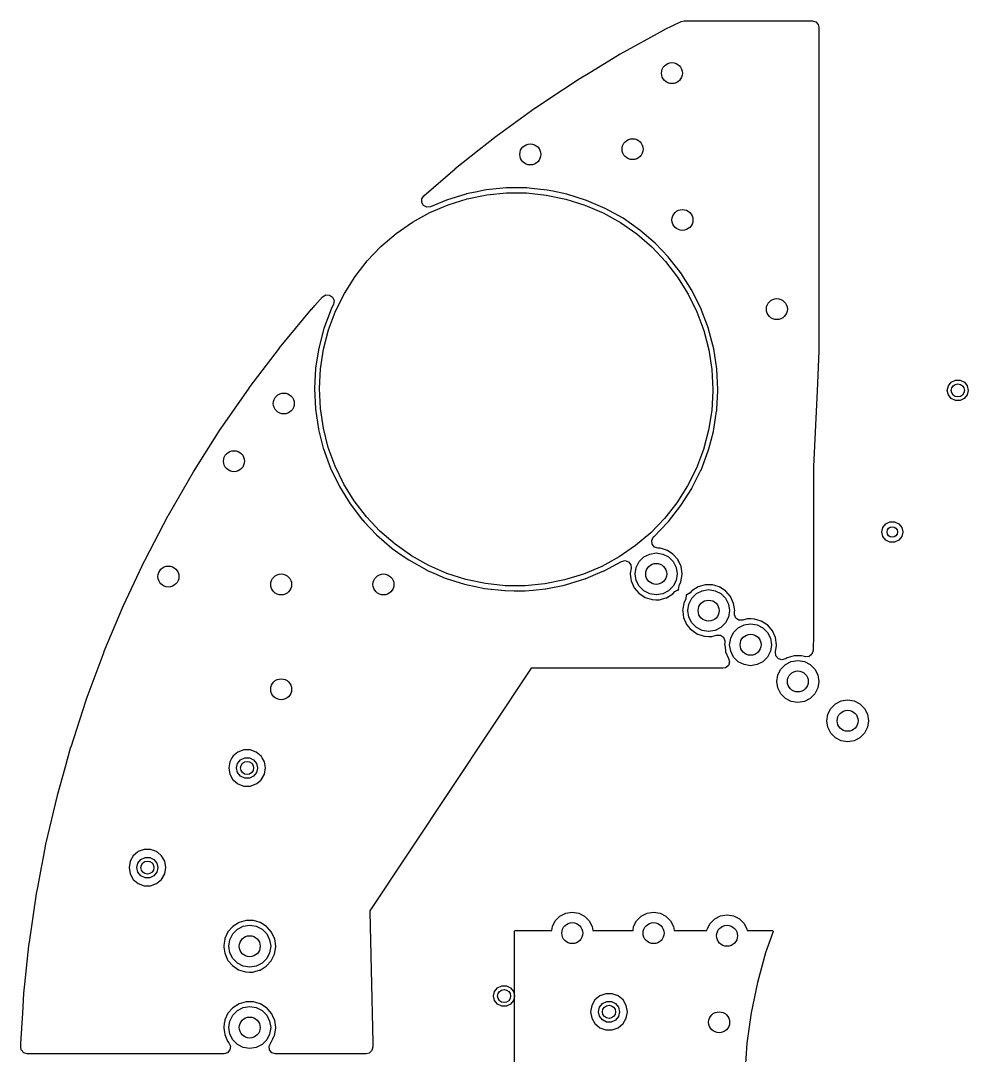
# Model space of a CAD drawing. Extents: x 115.8 to 161.6, y -138.2 to -92.4.
# Drawn here: x 115.78 to 133.85, y -114.53 to -94.8 of the extents above; entities that cross this region are included whole.
import ezdxf

# ---------------------------------------------------------------- set-up
doc = ezdxf.new("R2010")
doc.units = 0
doc.layers.add('BLACK', color=7, linetype='CONTINUOUS')

msp = doc.modelspace()

# ---------------------------------------------------------------- linework, layer by layer
at = {"layer": 'BLACK', "linetype": 'CONTINUOUS'}
for p, q in [((128.058, -94.9702), (128.374, -94.8131)), ((128.374, -94.8131), (128.43, -94.8)), ((128.43, -94.8), (130.874, -94.8)), ((130.874, -94.8), (130.942, -94.82)), ((130.942, -94.82), (130.989, -94.8737)), ((130.989, -94.8737), (131, -94.926)), ((127.218, -95.4322), (128.053, -94.9726)), ((128.053, -94.9726), (128.058, -94.9702)), ((131, -94.926), (131, -101.097)), ((126.665, -95.7669), (127.213, -95.4348)), ((127.213, -95.4348), (127.218, -95.4322)), ((126.397, -95.9289), (126.665, -95.7669)), ((125.85, -96.292), (126.393, -95.9317)), ((126.393, -95.9317), (126.397, -95.9289)), ((124.822, -97.0233), (125.594, -96.4626)), ((125.594, -96.4626), (125.598, -96.4596)), ((125.598, -96.4596), (125.85, -96.292)), ((124.526, -97.258), (124.818, -97.0265)), ((124.818, -97.0265), (124.822, -97.0233)), ((124.07, -97.619), (124.526, -97.258)), ((123.468, -98.1387), (124.066, -97.6223)), ((124.066, -97.6223), (124.07, -97.619)), ((124.655, -98.0277), (124.457, -98.068)), ((124.658, -98.0274), (124.655, -98.0277)), ((124.849, -98.0084), (124.658, -98.0274)), ((124.658, -98.0274), (124.658, -98.0274)), ((125.042, -97.9891), (124.849, -98.0084)), ((125.236, -97.9894), (125.042, -97.9891)), ((125.428, -97.9898), (125.236, -97.9894)), ((125.431, -97.9898), (125.428, -97.9898)), ((125.428, -97.9898), (125.428, -97.9898)), ((125.434, -97.9901), (125.431, -97.9898)), ((125.52, -97.999), (125.434, -97.9901)), ((125.434, -97.9901), (125.434, -97.9901)), ((125.818, -98.0298), (125.52, -97.999)), ((125.821, -98.0304), (125.818, -98.0298)), ((125.926, -98.052), (125.821, -98.0304)), ((125.821, -98.0304), (125.821, -98.0304)), ((126.199, -98.1087), (125.926, -98.052)), ((123.429, -98.2665), (123.43, -98.1955)), ((123.43, -98.1955), (123.468, -98.1387)), ((123.902, -98.221), (123.6, -98.35)), ((124.088, -98.1632), (123.902, -98.221)), ((123.935, -98.3106), (124.297, -98.1978)), ((124.271, -98.1063), (124.088, -98.1632)), ((124.274, -98.1053), (124.271, -98.1063)), ((124.271, -98.1063), (124.271, -98.1063)), ((124.277, -98.1047), (124.274, -98.1053)), ((124.457, -98.068), (124.277, -98.1047)), ((124.277, -98.1047), (124.277, -98.1047)), ((124.297, -98.1978), (124.669, -98.1221)), ((124.669, -98.1221), (125.047, -98.0844)), ((125.047, -98.0844), (125.426, -98.0851)), ((125.426, -98.0851), (125.804, -98.1241)), ((125.804, -98.1241), (126.175, -98.201)), ((126.175, -98.201), (126.537, -98.3151)), ((126.57, -98.2257), (126.199, -98.1087)), ((126.573, -98.2269), (126.57, -98.2257)), ((126.925, -98.3783), (126.573, -98.2269)), ((126.573, -98.2269), (126.573, -98.2269)), ((123.466, -98.3272), (123.429, -98.2665)), ((123.529, -98.3583), (123.466, -98.3272)), ((123.6, -98.35), (123.529, -98.3583)), ((123.586, -98.4595), (123.935, -98.3106)), ((126.537, -98.3151), (126.886, -98.4652)), ((126.928, -98.3796), (126.925, -98.3783)), ((126.925, -98.3783), (126.925, -98.3783)), ((127.268, -98.5688), (126.928, -98.3796)), ((122.942, -98.8589), (123.254, -98.6428)), ((123.254, -98.6428), (123.586, -98.4595)), ((126.886, -98.4652), (127.217, -98.6498)), ((127.587, -98.7915), (127.268, -98.5688)), ((127.217, -98.6498), (127.528, -98.8669)), ((127.882, -99.0452), (127.587, -98.7915)), ((122.653, -99.1053), (122.942, -98.8589)), ((127.528, -98.8669), (127.816, -99.1143)), ((122.391, -99.3796), (122.653, -99.1053)), ((127.816, -99.1143), (128.077, -99.3895)), ((127.884, -99.0475), (127.882, -99.0452)), ((128.125, -99.3018), (127.884, -99.0475)), ((127.884, -99.0475), (127.884, -99.0475)), ((122.158, -99.679), (122.391, -99.3796)), ((128.077, -99.3895), (128.309, -99.6898)), ((128.15, -99.3274), (128.125, -99.3018)), ((128.388, -99.6353), (128.15, -99.3274)), ((121.956, -100), (122.158, -99.679)), ((128.309, -99.6898), (128.51, -100.012)), ((128.389, -99.638), (128.388, -99.6353)), ((128.586, -99.9539), (128.389, -99.638)), ((121.788, -100.341), (121.956, -100)), ((128.51, -100.012), (128.677, -100.353)), ((128.593, -99.9656), (128.586, -99.9539)), ((128.764, -100.315), (128.593, -99.9656)), ((121.392, -100.234), (121.541, -100.068)), ((121.541, -100.068), (121.602, -100.03)), ((121.602, -100.03), (121.672, -100.032)), ((121.672, -100.032), (121.731, -100.071)), ((121.748, -100.208), (121.701, -100.303)), ((121.731, -100.071), (121.76, -100.136)), ((121.76, -100.136), (121.748, -100.208)), ((120.72, -101.039), (121.328, -100.304)), ((121.328, -100.304), (121.332, -100.3)), ((121.332, -100.3), (121.392, -100.234)), ((121.701, -100.303), (121.565, -100.667)), ((121.655, -100.696), (121.788, -100.341)), ((128.677, -100.353), (128.808, -100.709)), ((128.766, -100.318), (128.764, -100.315)), ((128.896, -100.67), (128.766, -100.318)), ((128.766, -100.318), (128.766, -100.318)), ((121.565, -100.667), (121.466, -101.044)), ((121.559, -101.063), (121.655, -100.696)), ((128.808, -100.709), (128.903, -101.076)), ((128.899, -100.68), (128.896, -100.67)), ((128.997, -101.057), (128.899, -100.68)), ((120.14, -101.803), (120.717, -101.043)), ((120.717, -101.043), (120.72, -101.039)), ((121.465, -101.047), (121.436, -101.231)), ((121.466, -101.044), (121.465, -101.047)), ((121.465, -101.047), (121.465, -101.047)), ((121.5, -101.438), (121.559, -101.063)), ((128.903, -101.076), (128.961, -101.451)), ((129.056, -101.441), (128.997, -101.057)), ((131, -101.103), (130.966, -101.858)), ((131, -101.097), (131, -101.103)), ((121.436, -101.231), (121.406, -101.428)), ((121.406, -101.428), (121.385, -101.817)), ((121.48, -101.817), (121.5, -101.438)), ((128.961, -101.451), (128.98, -101.83)), ((129.075, -101.83), (129.056, -101.441)), ((120.137, -101.807), (120.14, -101.803)), ((133.45, -101.85), (133.47, -101.763)), ((133.47, -101.763), (133.525, -101.693)), ((133.525, -101.693), (133.606, -101.655)), ((133.606, -101.655), (133.695, -101.655)), ((133.695, -101.655), (133.775, -101.694)), ((133.775, -101.694), (133.83, -101.763)), ((133.83, -101.763), (133.85, -101.85)), ((119.593, -102.59), (120.137, -101.807)), ((121.385, -101.817), (121.403, -102.205)), ((121.498, -102.196), (121.48, -101.817)), ((128.98, -101.856), (128.958, -102.235)), ((128.98, -101.83), (128.98, -101.856)), ((129.055, -102.208), (129.075, -101.858)), ((129.075, -101.857), (129.075, -101.83)), ((129.075, -101.858), (129.075, -101.857)), ((130.966, -101.858), (130.9, -103.3)), ((133.47, -101.936), (133.45, -101.85)), ((133.525, -102.006), (133.47, -101.936)), ((133.83, -101.937), (133.774, -102.007)), ((133.85, -101.851), (133.83, -101.937)), ((133.85, -101.85), (133.85, -101.851)), ((121.554, -102.571), (121.498, -102.196)), ((133.605, -102.045), (133.525, -102.006)), ((133.694, -102.045), (133.605, -102.045)), ((133.774, -102.007), (133.694, -102.045)), ((121.403, -102.205), (121.46, -102.59)), ((128.958, -102.235), (128.898, -102.61)), ((128.998, -102.59), (129.052, -102.248)), ((129.052, -102.248), (129.053, -102.245)), ((129.053, -102.245), (129.055, -102.208)), ((119.59, -102.595), (119.593, -102.59)), ((119.593, -102.59), (119.593, -102.59)), ((121.46, -102.59), (121.461, -102.593)), ((121.461, -102.593), (121.461, -102.593)), ((121.461, -102.593), (121.553, -102.953)), ((121.648, -102.939), (121.554, -102.571)), ((128.991, -102.629), (128.998, -102.59)), ((119.079, -103.4), (119.59, -102.595)), ((128.898, -102.61), (128.8, -102.976)), ((128.902, -102.964), (128.991, -102.633)), ((128.991, -102.633), (128.991, -102.629)), ((121.553, -102.953), (121.556, -102.967)), ((121.556, -102.967), (121.69, -103.332)), ((121.778, -103.295), (121.648, -102.939)), ((128.8, -102.976), (128.666, -103.331)), ((128.891, -103.005), (128.902, -102.964)), ((128.754, -103.369), (128.891, -103.005)), ((121.69, -103.332), (121.86, -103.682)), ((121.944, -103.637), (121.778, -103.295)), ((128.666, -103.331), (128.497, -103.671)), ((128.582, -103.715), (128.752, -103.372)), ((128.752, -103.372), (128.754, -103.369)), ((130.9, -103.3), (130.9, -106.498)), ((118.599, -104.231), (119.076, -103.405)), ((119.076, -103.405), (119.079, -103.4)), ((121.86, -103.682), (122.065, -104.014)), ((122.143, -103.959), (121.944, -103.637)), ((128.497, -103.671), (128.294, -103.992)), ((128.372, -104.047), (128.58, -103.718)), ((128.58, -103.718), (128.582, -103.715)), ((128.582, -103.715), (128.582, -103.715)), ((122.374, -104.26), (122.143, -103.959)), ((122.065, -104.014), (122.301, -104.322)), ((128.294, -103.992), (128.06, -104.29)), ((128.132, -104.353), (128.372, -104.047)), ((118.155, -105.081), (118.597, -104.235)), ((118.597, -104.235), (118.599, -104.231)), ((122.301, -104.322), (122.304, -104.325)), ((122.304, -104.325), (122.304, -104.325)), ((122.304, -104.325), (122.332, -104.355)), ((122.332, -104.355), (122.568, -104.605)), ((122.634, -104.537), (122.374, -104.26)), ((128.06, -104.29), (127.797, -104.564)), ((127.975, -104.517), (128.132, -104.353)), ((132.275, -104.393), (132.356, -104.355)), ((132.356, -104.355), (132.445, -104.355)), ((132.445, -104.355), (132.525, -104.394)), ((122.921, -104.785), (122.634, -104.537)), ((127.797, -104.564), (127.508, -104.809)), ((127.865, -104.631), (127.975, -104.517)), ((132.2, -104.55), (132.22, -104.463)), ((132.22, -104.636), (132.2, -104.55)), ((132.22, -104.463), (132.275, -104.393)), ((132.525, -104.394), (132.58, -104.463)), ((132.58, -104.463), (132.6, -104.55)), ((132.6, -104.551), (132.58, -104.637)), ((132.6, -104.55), (132.6, -104.551)), ((122.568, -104.605), (122.862, -104.86)), ((127.814, -104.715), (127.844, -104.651)), ((127.824, -104.785), (127.814, -104.715)), ((127.844, -104.651), (127.857, -104.638)), ((127.857, -104.638), (127.86, -104.635)), ((127.86, -104.635), (127.862, -104.633)), ((127.86, -104.635), (127.86, -104.635)), ((127.862, -104.633), (127.865, -104.631)), ((127.865, -104.631), (127.865, -104.631)), ((132.275, -104.706), (132.22, -104.636)), ((132.355, -104.745), (132.275, -104.706)), ((132.444, -104.745), (132.355, -104.745)), ((132.524, -104.707), (132.444, -104.745)), ((132.58, -104.637), (132.524, -104.707)), ((122.862, -104.86), (122.865, -104.862)), ((122.865, -104.862), (122.865, -104.862)), ((122.865, -104.862), (123.038, -104.983)), ((123.232, -105.003), (122.921, -104.785)), ((127.508, -104.809), (127.195, -105.024)), ((127.776, -104.97), (127.9, -104.95)), ((127.87, -104.839), (127.824, -104.785)), ((127.938, -104.86), (127.87, -104.839)), ((127.9, -104.95), (128.024, -104.97)), ((127.956, -104.86), (127.938, -104.86)), ((127.964, -104.86), (127.956, -104.86)), ((127.973, -104.86), (127.964, -104.86)), ((127.964, -104.86), (127.964, -104.86)), ((128.019, -104.874), (127.973, -104.86)), ((128.099, -104.898), (128.019, -104.874)), ((128.108, -104.9), (128.099, -104.898)), ((128.099, -104.898), (128.099, -104.898)), ((128.115, -104.905), (128.108, -104.9)), ((128.218, -104.972), (128.115, -104.905)), ((128.115, -104.905), (128.115, -104.905)), ((117.746, -105.949), (118.152, -105.085)), ((118.152, -105.085), (118.155, -105.081)), ((123.038, -104.983), (123.181, -105.084)), ((123.181, -105.084), (123.52, -105.274)), ((123.563, -105.189), (123.232, -105.003)), ((127.195, -105.024), (126.862, -105.206)), ((126.906, -105.291), (127.236, -105.11)), ((127.236, -105.11), (127.305, -105.095)), ((127.305, -105.095), (127.372, -105.12)), ((127.372, -105.12), (127.414, -105.177)), ((127.52, -105.226), (127.576, -105.115)), ((127.576, -105.115), (127.665, -105.026)), ((127.665, -105.026), (127.776, -104.97)), ((128.024, -104.97), (128.135, -105.026)), ((128.135, -105.026), (128.224, -105.115)), ((128.226, -104.977), (128.218, -104.972)), ((128.218, -104.972), (128.218, -104.972)), ((128.224, -105.115), (128.28, -105.226)), ((128.317, -105.083), (128.226, -104.977)), ((128.321, -105.091), (128.317, -105.083)), ((128.33, -105.11), (128.321, -105.091)), ((128.321, -105.091), (128.321, -105.091)), ((128.376, -105.211), (128.33, -105.11)), ((123.52, -105.274), (123.523, -105.276)), ((123.523, -105.276), (123.523, -105.276)), ((123.523, -105.276), (123.66, -105.335)), ((123.911, -105.34), (123.563, -105.189)), ((123.66, -105.335), (123.877, -105.429)), ((124.272, -105.456), (123.911, -105.34)), ((126.513, -105.354), (126.15, -105.465)), ((126.862, -105.206), (126.513, -105.354)), ((126.749, -105.357), (126.904, -105.292)), ((126.904, -105.292), (126.906, -105.291)), ((126.906, -105.291), (126.906, -105.291)), ((127.421, -105.24), (127.404, -105.344)), ((127.404, -105.344), (127.406, -105.353)), ((127.406, -105.353), (127.406, -105.353)), ((127.406, -105.353), (127.418, -105.444)), ((127.414, -105.177), (127.421, -105.24)), ((127.5, -105.35), (127.52, -105.226)), ((127.52, -105.474), (127.5, -105.35)), ((128.28, -105.226), (128.3, -105.35)), ((128.3, -105.35), (128.28, -105.474)), ((128.396, -105.35), (128.376, -105.211)), ((128.395, -105.362), (128.396, -105.35)), ((123.877, -105.429), (124.248, -105.548)), ((124.248, -105.548), (124.454, -105.591)), ((124.643, -105.534), (124.272, -105.456)), ((125.021, -105.574), (124.643, -105.534)), ((125.778, -105.54), (125.4, -105.576)), ((126.15, -105.465), (125.778, -105.54)), ((126.173, -105.558), (126.459, -105.47)), ((126.459, -105.47), (126.542, -105.444)), ((126.542, -105.444), (126.545, -105.443)), ((126.542, -105.444), (126.542, -105.444)), ((126.545, -105.443), (126.548, -105.442)), ((126.548, -105.442), (126.749, -105.357)), ((126.548, -105.442), (126.548, -105.442)), ((127.418, -105.444), (127.423, -105.483)), ((127.423, -105.483), (127.479, -105.612)), ((127.576, -105.585), (127.52, -105.474)), ((128.28, -105.474), (128.224, -105.585)), ((128.343, -105.56), (128.372, -105.501)), ((128.372, -105.501), (128.395, -105.362)), ((124.454, -105.591), (124.625, -105.627)), ((124.625, -105.627), (124.625, -105.627)), ((124.625, -105.627), (124.628, -105.628)), ((124.628, -105.628), (125.015, -105.669)), ((125.015, -105.669), (125.018, -105.669)), ((125.018, -105.669), (125.018, -105.669)), ((125.018, -105.669), (125.195, -105.67)), ((125.4, -105.576), (125.021, -105.574)), ((125.195, -105.67), (125.404, -105.671)), ((125.404, -105.671), (125.551, -105.657)), ((125.551, -105.657), (125.789, -105.634)), ((125.789, -105.634), (125.789, -105.634)), ((125.789, -105.634), (125.792, -105.634)), ((125.792, -105.634), (125.795, -105.634)), ((125.795, -105.634), (126.15, -105.562)), ((125.795, -105.634), (125.795, -105.634)), ((126.15, -105.562), (126.173, -105.558)), ((127.479, -105.612), (127.57, -105.719)), ((127.57, -105.719), (127.687, -105.797)), ((127.665, -105.674), (127.576, -105.585)), ((127.776, -105.73), (127.665, -105.674)), ((127.9, -105.75), (127.776, -105.73)), ((128.024, -105.73), (127.9, -105.75)), ((128.135, -105.674), (128.024, -105.73)), ((128.097, -105.805), (128.217, -105.731)), ((128.224, -105.585), (128.135, -105.674)), ((128.217, -105.731), (128.256, -105.688)), ((128.256, -105.688), (128.316, -105.651)), ((128.316, -105.651), (128.329, -105.651)), ((128.326, -105.644), (128.337, -105.572)), ((128.329, -105.651), (128.326, -105.644)), ((128.337, -105.572), (128.343, -105.56)), ((128.485, -105.749), (128.47, -105.748)), ((128.47, -105.748), (128.474, -105.757)), ((128.545, -105.711), (128.485, -105.749)), ((128.573, -105.679), (128.545, -105.711)), ((128.579, -105.673), (128.573, -105.679)), ((128.573, -105.679), (128.573, -105.679)), ((128.576, -105.815), (128.665, -105.726)), ((128.698, -105.598), (128.579, -105.673)), ((128.665, -105.726), (128.776, -105.67)), ((128.833, -105.559), (128.698, -105.598)), ((128.776, -105.67), (128.9, -105.65)), ((128.905, -105.559), (128.833, -105.559)), ((128.9, -105.65), (129.024, -105.67)), ((128.964, -105.56), (128.905, -105.559)), ((128.973, -105.56), (128.964, -105.56)), ((128.964, -105.56), (128.964, -105.56)), ((129.015, -105.572), (128.973, -105.56)), ((129.099, -105.598), (129.015, -105.572)), ((129.024, -105.67), (129.135, -105.726)), ((129.108, -105.6), (129.099, -105.598)), ((129.099, -105.598), (129.099, -105.598)), ((129.115, -105.605), (129.108, -105.6)), ((129.218, -105.672), (129.115, -105.605)), ((129.115, -105.605), (129.115, -105.605)), ((129.135, -105.726), (129.224, -105.815)), ((129.226, -105.677), (129.218, -105.672)), ((129.218, -105.672), (129.218, -105.672)), ((129.317, -105.783), (129.226, -105.677)), ((127.687, -105.797), (127.821, -105.839)), ((127.821, -105.839), (127.83, -105.839)), ((127.83, -105.839), (127.83, -105.839)), ((127.83, -105.839), (127.895, -105.841)), ((127.895, -105.841), (127.961, -105.842)), ((127.961, -105.842), (128.019, -105.826)), ((128.019, -105.826), (128.088, -105.807)), ((128.088, -105.807), (128.097, -105.805)), ((128.088, -105.807), (128.088, -105.807)), ((128.425, -105.914), (128.409, -106.015)), ((128.426, -105.905), (128.425, -105.914)), ((128.425, -105.914), (128.425, -105.914)), ((128.43, -105.897), (128.426, -105.905)), ((128.463, -105.826), (128.43, -105.897)), ((128.474, -105.757), (128.463, -105.826)), ((128.5, -106.05), (128.52, -105.926)), ((128.52, -105.926), (128.576, -105.815)), ((129.224, -105.815), (129.28, -105.926)), ((129.28, -105.926), (129.3, -106.05)), ((129.376, -105.911), (129.317, -105.783)), ((129.396, -106.05), (129.376, -105.911)), ((117.378, -106.824), (117.744, -105.953)), ((117.744, -105.953), (117.746, -105.949)), ((128.409, -106.015), (128.404, -106.044)), ((128.404, -106.044), (128.406, -106.053)), ((128.406, -106.053), (128.406, -106.053)), ((128.406, -106.053), (128.416, -106.129)), ((128.416, -106.129), (128.423, -106.183)), ((128.52, -106.174), (128.5, -106.05)), ((129.3, -106.05), (129.28, -106.174)), ((129.39, -106.129), (129.391, -106.091)), ((129.419, -106.194), (129.39, -106.129)), ((129.391, -106.091), (129.395, -106.067)), ((129.395, -106.062), (129.396, -106.05)), ((129.395, -106.067), (129.395, -106.062)), ((129.395, -106.067), (129.395, -106.067)), ((128.423, -106.183), (128.436, -106.212)), ((128.436, -106.212), (128.466, -106.281)), ((128.466, -106.281), (128.479, -106.312)), ((128.479, -106.312), (128.485, -106.319)), ((128.485, -106.319), (128.485, -106.319)), ((128.485, -106.319), (128.548, -106.394)), ((128.576, -106.285), (128.52, -106.174)), ((128.665, -106.374), (128.576, -106.285)), ((129.224, -106.285), (129.135, -106.374)), ((129.28, -106.174), (129.224, -106.285)), ((129.478, -106.232), (129.419, -106.194)), ((129.465, -106.376), (129.576, -106.32)), ((129.549, -106.233), (129.478, -106.232)), ((129.633, -106.209), (129.549, -106.233)), ((129.576, -106.32), (129.7, -106.3)), ((129.705, -106.209), (129.633, -106.209)), ((129.7, -106.3), (129.824, -106.32)), ((129.764, -106.21), (129.705, -106.209)), ((129.773, -106.21), (129.764, -106.21)), ((129.764, -106.21), (129.764, -106.21)), ((129.819, -106.224), (129.773, -106.21)), ((129.899, -106.248), (129.819, -106.224)), ((129.824, -106.32), (129.935, -106.376)), ((129.908, -106.25), (129.899, -106.248)), ((129.899, -106.248), (129.899, -106.248)), ((129.915, -106.255), (129.908, -106.25)), ((130.018, -106.322), (129.915, -106.255)), ((129.915, -106.255), (129.915, -106.255)), ((130.026, -106.327), (130.018, -106.322)), ((130.018, -106.322), (130.018, -106.322)), ((130.117, -106.433), (130.026, -106.327)), ((128.548, -106.394), (128.57, -106.419)), ((128.57, -106.419), (128.687, -106.497)), ((128.776, -106.43), (128.665, -106.374)), ((128.687, -106.497), (128.695, -106.5)), ((128.695, -106.5), (128.695, -106.5)), ((128.695, -106.5), (128.793, -106.531)), ((128.9, -106.45), (128.776, -106.43)), ((128.793, -106.531), (128.821, -106.539)), ((128.821, -106.539), (128.83, -106.539)), ((128.83, -106.539), (128.83, -106.539)), ((128.83, -106.539), (128.895, -106.541)), ((129.024, -106.43), (128.9, -106.45)), ((128.961, -106.542), (129.052, -106.517)), ((129.135, -106.374), (129.024, -106.43)), ((129.052, -106.517), (129.123, -106.518)), ((129.123, -106.518), (129.182, -106.558)), ((129.32, -106.576), (129.376, -106.465)), ((129.376, -106.465), (129.465, -106.376)), ((129.935, -106.376), (130.024, -106.465)), ((130.024, -106.465), (130.08, -106.576)), ((130.176, -106.561), (130.117, -106.433)), ((130.9, -106.502), (130.891, -106.809)), ((130.9, -106.498), (130.9, -106.502)), ((128.895, -106.541), (128.961, -106.542)), ((129.182, -106.558), (129.211, -106.623)), ((129.21, -106.658), (129.204, -106.694)), ((129.204, -106.694), (129.206, -106.703)), ((129.206, -106.703), (129.206, -106.703)), ((129.206, -106.703), (129.22, -106.809)), ((129.211, -106.623), (129.21, -106.658)), ((129.3, -106.7), (129.32, -106.576)), ((129.32, -106.824), (129.3, -106.7)), ((130.08, -106.576), (130.1, -106.7)), ((130.1, -106.7), (130.08, -106.824)), ((130.175, -106.835), (130.195, -106.712)), ((130.196, -106.7), (130.176, -106.561)), ((130.195, -106.712), (130.196, -106.7)), ((117.052, -107.7), (117.373, -106.838)), ((117.373, -106.838), (117.375, -106.833)), ((117.375, -106.833), (117.378, -106.824)), ((129.22, -106.809), (129.223, -106.833)), ((129.223, -106.833), (129.279, -106.962)), ((129.376, -106.935), (129.32, -106.824)), ((130.08, -106.824), (130.024, -106.935)), ((130.174, -106.841), (130.175, -106.835)), ((130.183, -106.913), (130.174, -106.841)), ((130.229, -106.967), (130.183, -106.913)), ((130.533, -106.909), (130.398, -106.948)), ((130.605, -106.909), (130.533, -106.909)), ((130.664, -106.91), (130.605, -106.909)), ((130.673, -106.91), (130.664, -106.91)), ((130.664, -106.91), (130.664, -106.91)), ((130.729, -106.927), (130.673, -106.91)), ((130.744, -106.93), (130.729, -106.927)), ((130.814, -106.922), (130.744, -106.93)), ((130.869, -106.877), (130.814, -106.922)), ((130.891, -106.809), (130.869, -106.877)), ((129.276, -107.094), (129.222, -107.139)), ((129.297, -107.026), (129.276, -107.094)), ((129.279, -106.962), (129.279, -106.962)), ((129.279, -106.962), (129.279, -106.962)), ((129.279, -106.962), (129.279, -106.962)), ((129.279, -106.962), (129.297, -107.026)), ((129.465, -107.024), (129.376, -106.935)), ((129.576, -107.08), (129.465, -107.024)), ((129.7, -107.1), (129.576, -107.08)), ((129.824, -107.08), (129.7, -107.1)), ((129.935, -107.024), (129.824, -107.08)), ((130.024, -106.935), (129.935, -107.024)), ((130.297, -106.988), (130.229, -106.967)), ((130.276, -107.165), (130.365, -107.076)), ((130.365, -106.968), (130.297, -106.988)), ((130.375, -106.962), (130.365, -106.968)), ((130.365, -107.076), (130.476, -107.02)), ((130.398, -106.948), (130.375, -106.962)), ((130.476, -107.02), (130.6, -107)), ((130.6, -107), (130.724, -107.02)), ((130.724, -107.02), (130.835, -107.076)), ((130.835, -107.076), (130.924, -107.165)), ((125.519, -107.15), (122.438, -111.775)), ((129.171, -107.15), (125.519, -107.15)), ((129.222, -107.139), (129.171, -107.15)), ((130.2, -107.4), (130.22, -107.276)), ((130.22, -107.276), (130.276, -107.165)), ((130.924, -107.165), (130.98, -107.276)), ((130.98, -107.276), (131, -107.4)), ((130.22, -107.524), (130.2, -107.4)), ((130.276, -107.635), (130.22, -107.524)), ((130.98, -107.524), (130.924, -107.635)), ((131, -107.4), (130.98, -107.524)), ((117.04, -107.732), (117.052, -107.7)), ((130.365, -107.724), (130.276, -107.635)), ((130.924, -107.635), (130.835, -107.724)), ((116.744, -108.644), (117.025, -107.777)), ((117.025, -107.777), (117.038, -107.737)), ((117.038, -107.737), (117.04, -107.732)), ((130.476, -107.78), (130.365, -107.724)), ((130.6, -107.8), (130.476, -107.78)), ((130.724, -107.78), (130.6, -107.8)), ((130.835, -107.724), (130.724, -107.78)), ((131.17, -108.026), (131.226, -107.915)), ((131.226, -107.915), (131.315, -107.826)), ((131.315, -107.826), (131.426, -107.77)), ((131.426, -107.77), (131.55, -107.75)), ((131.55, -107.75), (131.674, -107.77)), ((131.674, -107.77), (131.785, -107.826)), ((131.785, -107.826), (131.874, -107.915)), ((131.874, -107.915), (131.93, -108.026)), ((131.15, -108.15), (131.17, -108.026)), ((131.93, -108.026), (131.95, -108.15)), ((131.17, -108.274), (131.15, -108.15)), ((131.226, -108.385), (131.17, -108.274)), ((131.93, -108.274), (131.874, -108.385)), ((131.95, -108.15), (131.93, -108.274)), ((131.315, -108.474), (131.226, -108.385)), ((131.426, -108.53), (131.315, -108.474)), ((131.785, -108.474), (131.674, -108.53)), ((131.874, -108.385), (131.785, -108.474)), ((116.63, -109.05), (116.742, -108.649)), ((116.742, -108.649), (116.744, -108.644)), ((120.039, -108.704), (119.925, -108.746)), ((120.161, -108.704), (120.039, -108.704)), ((120.275, -108.746), (120.161, -108.704)), ((131.55, -108.55), (131.426, -108.53)), ((131.674, -108.53), (131.55, -108.55)), ((119.812, -108.859), (119.77, -108.93)), ((119.826, -108.834), (119.812, -108.859)), ((119.831, -108.824), (119.826, -108.834)), ((119.826, -108.834), (119.826, -108.834)), ((119.925, -108.746), (119.831, -108.824)), ((119.92, -108.963), (119.975, -108.893)), ((119.975, -108.893), (120.056, -108.855)), ((120.056, -108.855), (120.145, -108.855)), ((120.145, -108.855), (120.225, -108.894)), ((120.225, -108.894), (120.28, -108.963)), ((120.369, -108.824), (120.275, -108.746)), ((120.374, -108.834), (120.369, -108.824)), ((120.388, -108.859), (120.374, -108.834)), ((120.374, -108.834), (120.374, -108.834)), ((120.43, -108.93), (120.388, -108.859)), ((116.486, -109.568), (116.63, -109.05)), ((119.77, -108.93), (119.749, -109.05)), ((119.749, -109.05), (119.77, -109.17)), ((119.9, -109.05), (119.92, -108.963)), ((119.92, -109.136), (119.9, -109.05)), ((120.28, -108.963), (120.3, -109.05)), ((120.3, -109.051), (120.28, -109.137)), ((120.3, -109.05), (120.3, -109.051)), ((120.451, -109.05), (120.43, -108.93)), ((120.43, -109.17), (120.451, -109.05)), ((119.77, -109.17), (119.831, -109.276)), ((119.831, -109.276), (119.84, -109.283)), ((119.84, -109.283), (119.84, -109.283)), ((119.84, -109.283), (119.916, -109.347)), ((119.975, -109.206), (119.92, -109.136)), ((120.055, -109.245), (119.975, -109.206)), ((120.144, -109.245), (120.055, -109.245)), ((120.224, -109.207), (120.144, -109.245)), ((120.28, -109.137), (120.224, -109.207)), ((120.284, -109.347), (120.36, -109.283)), ((120.36, -109.283), (120.369, -109.276)), ((120.36, -109.283), (120.36, -109.283)), ((120.369, -109.276), (120.43, -109.17)), ((119.916, -109.347), (119.925, -109.354)), ((119.925, -109.354), (120.039, -109.395)), ((120.039, -109.395), (120.161, -109.395)), ((120.161, -109.395), (120.275, -109.354)), ((120.275, -109.354), (120.284, -109.347)), ((116.266, -110.501), (116.484, -109.573)), ((116.484, -109.573), (116.486, -109.568)), ((116.225, -110.717), (116.265, -110.506)), ((116.265, -110.506), (116.266, -110.501)), ((118.01, -110.658), (117.931, -110.724)), ((118.016, -110.653), (118.01, -110.658)), ((118.025, -110.646), (118.016, -110.653)), ((118.139, -110.605), (118.025, -110.646)), ((118.261, -110.605), (118.139, -110.605)), ((118.375, -110.646), (118.261, -110.605)), ((118.384, -110.653), (118.375, -110.646)), ((118.39, -110.658), (118.384, -110.653)), ((118.469, -110.724), (118.39, -110.658)), ((116.181, -110.95), (116.225, -110.717)), ((117.87, -110.83), (117.849, -110.95)), ((117.931, -110.724), (117.87, -110.83)), ((118, -110.95), (118.02, -110.863)), ((118.02, -110.863), (118.075, -110.793)), ((118.075, -110.793), (118.156, -110.755)), ((118.156, -110.755), (118.245, -110.755)), ((118.245, -110.755), (118.325, -110.794)), ((118.325, -110.794), (118.38, -110.863)), ((118.38, -110.863), (118.4, -110.95)), ((118.53, -110.83), (118.469, -110.724)), ((118.551, -110.95), (118.53, -110.83)), ((116.108, -111.332), (116.181, -110.95)), ((117.849, -110.95), (117.87, -111.07)), ((117.87, -111.07), (117.931, -111.176)), ((118.02, -111.036), (118, -110.95)), ((118.075, -111.106), (118.02, -111.036)), ((118.38, -111.037), (118.324, -111.107)), ((118.4, -110.951), (118.38, -111.037)), ((118.4, -110.95), (118.4, -110.951)), ((118.469, -111.176), (118.53, -111.07)), ((118.53, -111.07), (118.551, -110.95)), ((117.931, -111.176), (118.025, -111.254)), ((118.025, -111.254), (118.139, -111.295)), ((118.155, -111.145), (118.075, -111.106)), ((118.244, -111.145), (118.155, -111.145)), ((118.324, -111.107), (118.244, -111.145)), ((118.261, -111.295), (118.375, -111.254)), ((118.375, -111.254), (118.469, -111.176)), ((115.949, -112.374), (116.086, -111.449)), ((116.086, -111.449), (116.087, -111.443)), ((116.087, -111.443), (116.108, -111.332)), ((118.139, -111.295), (118.261, -111.295)), ((122.438, -111.775), (122.438, -111.794)), ((122.438, -111.794), (122.438, -111.794)), ((122.438, -111.794), (122.463, -112.9)), ((126.065, -111.876), (126.176, -111.82)), ((126.176, -111.82), (126.3, -111.8)), ((126.3, -111.8), (126.424, -111.82)), ((126.424, -111.82), (126.535, -111.876)), ((127.615, -111.876), (127.726, -111.82)), ((127.726, -111.82), (127.85, -111.8)), ((127.85, -111.8), (127.974, -111.82)), ((127.974, -111.82), (128.085, -111.876)), ((129.126, -111.87), (129.25, -111.85)), ((129.25, -111.85), (129.374, -111.87)), ((119.948, -111.998), (119.829, -112.073)), ((120.083, -111.959), (119.948, -111.998)), ((120.026, -112.07), (120.15, -112.05)), ((120.155, -111.959), (120.083, -111.959)), ((120.15, -112.05), (120.274, -112.07)), ((120.214, -111.96), (120.155, -111.959)), ((120.223, -111.96), (120.214, -111.96)), ((120.214, -111.96), (120.214, -111.96)), ((120.269, -111.974), (120.223, -111.96)), ((120.349, -111.998), (120.269, -111.974)), ((120.358, -112), (120.349, -111.998)), ((120.349, -111.998), (120.349, -111.998)), ((120.365, -112.005), (120.358, -112)), ((120.468, -112.072), (120.365, -112.005)), ((120.365, -112.005), (120.365, -112.005)), ((125.92, -112.076), (125.976, -111.965)), ((125.976, -111.965), (126.065, -111.876)), ((126.535, -111.876), (126.624, -111.965)), ((126.624, -111.965), (126.68, -112.076)), ((127.47, -112.076), (127.526, -111.965)), ((127.526, -111.965), (127.615, -111.876)), ((128.085, -111.876), (128.174, -111.965)), ((128.174, -111.965), (128.23, -112.076)), ((128.87, -112.126), (128.926, -112.015)), ((128.926, -112.015), (129.015, -111.926)), ((129.015, -111.926), (129.126, -111.87)), ((129.374, -111.87), (129.485, -111.926)), ((129.485, -111.926), (129.574, -112.015)), ((129.574, -112.015), (129.63, -112.126)), ((119.736, -112.178), (119.676, -112.305)), ((119.829, -112.073), (119.736, -112.178)), ((119.77, -112.326), (119.826, -112.215)), ((119.826, -112.215), (119.915, -112.126)), ((119.915, -112.126), (120.026, -112.07)), ((120.274, -112.07), (120.385, -112.126)), ((120.385, -112.126), (120.474, -112.215)), ((120.476, -112.077), (120.468, -112.072)), ((120.468, -112.072), (120.468, -112.072)), ((120.474, -112.215), (120.53, -112.326)), ((120.567, -112.183), (120.476, -112.077)), ((120.571, -112.191), (120.567, -112.183)), ((120.593, -112.24), (120.571, -112.191)), ((120.571, -112.191), (120.571, -112.191)), ((120.626, -112.311), (120.593, -112.24)), ((125.2, -112.162), (125.203, -112.153)), ((125.2, -116.061), (125.2, -112.162)), ((125.203, -112.153), (125.212, -112.15)), ((125.212, -112.15), (125.908, -112.15)), ((125.908, -112.15), (125.92, -112.076)), ((126.68, -112.076), (126.692, -112.15)), ((126.692, -112.15), (127.458, -112.15)), ((127.458, -112.15), (127.47, -112.076)), ((128.23, -112.076), (128.242, -112.15)), ((128.242, -112.15), (128.866, -112.15)), ((128.866, -112.15), (128.87, -112.126)), ((129.63, -112.126), (129.634, -112.15)), ((129.634, -112.15), (130.116, -112.15)), ((130.127, -112.166), (130.016, -112.489)), ((130.116, -112.15), (130.125, -112.153)), ((130.125, -112.153), (130.128, -112.162)), ((130.128, -112.162), (130.127, -112.166)), ((115.864, -113.171), (115.941, -112.444)), ((115.941, -112.444), (115.946, -112.397)), ((115.946, -112.392), (115.949, -112.374)), ((115.946, -112.397), (115.946, -112.392)), ((119.663, -112.392), (119.654, -112.444)), ((119.654, -112.444), (119.656, -112.453)), ((119.656, -112.453), (119.657, -112.467)), ((119.656, -112.453), (119.656, -112.453)), ((119.675, -112.314), (119.663, -112.392)), ((119.676, -112.305), (119.675, -112.314)), ((119.675, -112.314), (119.675, -112.314)), ((119.75, -112.45), (119.77, -112.326)), ((119.77, -112.574), (119.75, -112.45)), ((120.53, -112.326), (120.55, -112.45)), ((120.55, -112.45), (120.53, -112.574)), ((120.646, -112.45), (120.626, -112.311)), ((120.645, -112.462), (120.646, -112.45)), ((119.657, -112.467), (119.673, -112.583)), ((119.673, -112.583), (119.729, -112.712)), ((119.826, -112.685), (119.77, -112.574)), ((120.53, -112.574), (120.474, -112.685)), ((120.561, -112.727), (120.622, -112.601)), ((120.622, -112.601), (120.645, -112.462)), ((129.985, -112.578), (129.83, -113.144)), ((130.016, -112.489), (129.985, -112.578)), ((119.729, -112.712), (119.735, -112.719)), ((119.735, -112.719), (119.735, -112.719)), ((119.735, -112.719), (119.742, -112.727)), ((119.742, -112.727), (119.82, -112.819)), ((119.82, -112.819), (119.937, -112.897)), ((119.915, -112.774), (119.826, -112.685)), ((120.026, -112.83), (119.915, -112.774)), ((120.15, -112.85), (120.026, -112.83)), ((120.274, -112.83), (120.15, -112.85)), ((120.385, -112.774), (120.274, -112.83)), ((120.347, -112.905), (120.467, -112.831)), ((120.474, -112.685), (120.385, -112.774)), ((120.467, -112.831), (120.561, -112.727)), ((119.937, -112.897), (120.071, -112.939)), ((120.071, -112.939), (120.08, -112.939)), ((120.08, -112.939), (120.08, -112.939)), ((120.08, -112.939), (120.145, -112.941)), ((120.145, -112.941), (120.211, -112.942)), ((120.211, -112.942), (120.269, -112.926)), ((120.269, -112.926), (120.338, -112.907)), ((120.338, -112.907), (120.347, -112.905)), ((120.338, -112.907), (120.338, -112.907)), ((122.463, -112.9), (122.495, -114.284)), ((115.846, -113.346), (115.864, -113.171)), ((124.82, -113.313), (124.875, -113.243)), ((124.875, -113.243), (124.956, -113.205)), ((124.956, -113.205), (125.045, -113.205)), ((125.045, -113.205), (125.125, -113.244)), ((125.125, -113.244), (125.18, -113.313)), ((129.83, -113.144), (129.711, -113.718)), ((115.822, -113.726), (115.846, -113.351)), ((115.846, -113.351), (115.846, -113.346)), ((124.8, -113.4), (124.82, -113.313)), ((124.82, -113.486), (124.8, -113.4)), ((125.18, -113.313), (125.2, -113.4)), ((125.2, -113.401), (125.18, -113.487)), ((125.2, -113.4), (125.2, -113.401)), ((126.825, -113.396), (126.731, -113.474)), ((126.939, -113.355), (126.825, -113.396)), ((127.061, -113.355), (126.939, -113.355)), ((127.175, -113.396), (127.061, -113.355)), ((127.269, -113.474), (127.175, -113.396)), ((119.829, -113.623), (119.736, -113.728)), ((119.948, -113.548), (119.829, -113.623)), ((119.915, -113.676), (120.026, -113.62)), ((120.083, -113.509), (119.948, -113.548)), ((120.026, -113.62), (120.15, -113.6)), ((120.155, -113.509), (120.083, -113.509)), ((120.15, -113.6), (120.274, -113.62)), ((120.214, -113.51), (120.155, -113.509)), ((120.223, -113.51), (120.214, -113.51)), ((120.214, -113.51), (120.214, -113.51)), ((120.266, -113.523), (120.223, -113.51)), ((120.349, -113.548), (120.266, -113.523)), ((120.274, -113.62), (120.385, -113.676)), ((120.358, -113.55), (120.349, -113.548)), ((120.349, -113.548), (120.349, -113.548)), ((120.365, -113.555), (120.358, -113.55)), ((120.468, -113.622), (120.365, -113.555)), ((120.365, -113.555), (120.365, -113.555)), ((120.476, -113.627), (120.468, -113.622)), ((120.468, -113.622), (120.468, -113.622)), ((120.567, -113.733), (120.476, -113.627)), ((124.875, -113.556), (124.82, -113.486)), ((124.955, -113.595), (124.875, -113.556)), ((125.044, -113.595), (124.955, -113.595)), ((125.124, -113.557), (125.044, -113.595)), ((125.18, -113.487), (125.124, -113.557)), ((126.67, -113.58), (126.649, -113.7)), ((126.731, -113.474), (126.67, -113.58)), ((126.8, -113.7), (126.82, -113.613)), ((126.82, -113.613), (126.875, -113.543)), ((126.875, -113.543), (126.956, -113.505)), ((126.956, -113.505), (127.045, -113.505)), ((127.045, -113.505), (127.125, -113.544)), ((127.125, -113.544), (127.18, -113.613)), ((127.18, -113.613), (127.2, -113.7)), ((127.33, -113.58), (127.269, -113.474)), ((127.351, -113.7), (127.33, -113.58)), ((115.786, -114.303), (115.822, -113.726)), ((119.736, -113.728), (119.676, -113.855)), ((119.77, -113.876), (119.826, -113.765)), ((119.826, -113.765), (119.915, -113.676)), ((120.385, -113.676), (120.474, -113.765)), ((120.474, -113.765), (120.53, -113.876)), ((120.571, -113.741), (120.567, -113.733)), ((120.593, -113.79), (120.571, -113.741)), ((120.571, -113.741), (120.571, -113.741)), ((120.626, -113.861), (120.593, -113.79)), ((126.649, -113.7), (126.67, -113.82)), ((126.67, -113.82), (126.731, -113.926)), ((126.82, -113.786), (126.8, -113.7)), ((126.875, -113.856), (126.82, -113.786)), ((127.18, -113.787), (127.124, -113.857)), ((127.2, -113.701), (127.18, -113.787)), ((127.2, -113.7), (127.2, -113.701)), ((127.269, -113.926), (127.33, -113.82)), ((127.33, -113.82), (127.351, -113.7)), ((129.711, -113.718), (129.63, -114.299)), ((119.665, -113.926), (119.654, -113.994)), ((119.654, -113.994), (119.656, -114.003)), ((119.656, -114.003), (119.656, -114.003)), ((119.656, -114.003), (119.668, -114.096)), ((119.675, -113.864), (119.665, -113.926)), ((119.676, -113.855), (119.675, -113.864)), ((119.675, -113.864), (119.675, -113.864)), ((119.75, -114), (119.77, -113.876)), ((119.77, -114.124), (119.75, -114)), ((120.53, -113.876), (120.55, -114)), ((120.55, -114), (120.53, -114.124)), ((120.622, -114.151), (120.645, -114.012)), ((120.646, -114), (120.626, -113.861)), ((120.645, -114.012), (120.646, -114)), ((126.731, -113.926), (126.825, -114.004)), ((126.825, -114.004), (126.939, -114.045)), ((126.955, -113.895), (126.875, -113.856)), ((127.044, -113.895), (126.955, -113.895)), ((127.124, -113.857), (127.044, -113.895)), ((127.061, -114.045), (127.175, -114.004)), ((127.175, -114.004), (127.269, -113.926)), ((119.668, -114.096), (119.673, -114.133)), ((119.673, -114.133), (119.729, -114.262)), ((119.826, -114.235), (119.77, -114.124)), ((120.53, -114.124), (120.474, -114.235)), ((120.561, -114.277), (120.59, -114.218)), ((120.59, -114.218), (120.618, -114.159)), ((120.618, -114.159), (120.622, -114.151)), ((120.618, -114.159), (120.618, -114.159)), ((126.939, -114.045), (127.061, -114.045)), ((115.784, -114.371), (115.786, -114.309)), ((115.796, -114.426), (115.784, -114.371)), ((115.786, -114.309), (115.786, -114.303)), ((115.842, -114.48), (115.796, -114.426)), ((119.773, -114.428), (119.725, -114.481)), ((119.729, -114.262), (119.755, -114.293)), ((119.755, -114.293), (119.784, -114.358)), ((119.784, -114.358), (119.773, -114.428)), ((119.915, -114.324), (119.826, -114.235)), ((120.026, -114.38), (119.915, -114.324)), ((120.15, -114.4), (120.026, -114.38)), ((120.274, -114.38), (120.15, -114.4)), ((120.385, -114.324), (120.274, -114.38)), ((120.474, -114.235), (120.385, -114.324)), ((120.518, -114.356), (120.55, -114.289)), ((120.528, -114.426), (120.518, -114.356)), ((120.575, -114.48), (120.528, -114.426)), ((120.55, -114.289), (120.555, -114.284)), ((120.555, -114.284), (120.561, -114.277)), ((120.555, -114.284), (120.555, -114.284)), ((122.497, -114.371), (122.479, -114.44)), ((122.495, -114.284), (122.497, -114.371)), ((129.63, -114.299), (129.587, -114.884)), ((115.91, -114.5), (115.842, -114.48)), ((119.659, -114.5), (115.91, -114.5)), ((119.725, -114.481), (119.659, -114.5)), ((120.643, -114.5), (120.575, -114.48)), ((122.371, -114.5), (120.643, -114.5)), ((122.426, -114.487), (122.371, -114.5)), ((122.479, -114.44), (122.426, -114.487))]:
    msp.add_line(p, q, dxfattribs=at)
at = {"layer": 'BLACK'}
for centre, radius in [((128.2, -95.8), 0.2), ((127.45, -97.25), 0.2), ((125.5, -97.35), 0.2), ((128.4, -98.6), 0.2), ((130.2, -100.3), 0.2), ((133.65, -101.85), 0.125), ((120.8, -102.1), 0.2), ((119.85, -103.2), 0.2), ((132.4, -104.55), 0.1), ((127.9, -105.35), 0.2), ((118.6, -105.4), 0.2), ((120.75, -105.55), 0.2), ((122.7, -105.55), 0.2), ((128.9, -106.05), 0.2), ((129.7, -106.7), 0.2), ((130.6, -107.4), 0.2), ((120.75, -107.55), 0.2), ((131.55, -108.15), 0.2), ((120.1, -109.05), 0.125), ((118.2, -110.95), 0.125), ((126.3, -112.2), 0.2), ((127.85, -112.2), 0.2), ((129.25, -112.25), 0.2), ((120.15, -112.45), 0.2), ((125, -113.4), 0.125), ((127, -113.7), 0.125), ((120.15, -114), 0.2), ((129.1, -113.9), 0.2)]:
    msp.add_circle(centre, radius, dxfattribs=at)

doc.saveas('drawing.dxf')
